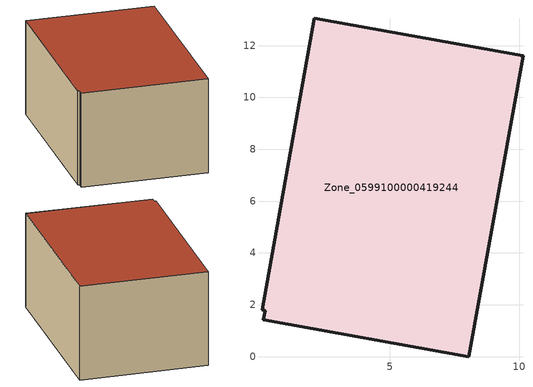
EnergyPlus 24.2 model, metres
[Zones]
Zone_0599100000419244
 floor ground (C_G): 0.18,1.77 0.06,1.8 2.08,13.05 10.14,11.6 8.05,0 0.12,1.42 z0
 wall outside (C_F): 8.05,0 10.14,11.6 2.08,13.05 0.06,1.8 0.18,1.77 0.12,1.42 8.05,0 z0:6.22
 roof outside (C_R): 0.18,1.77 0.12,1.42 8.05,0 10.14,11.6 2.08,13.05 0.06,1.8 z6.22
[BUILDING]
Pand.0599100000419244: North Axis=0; Terrain=City; Loads Convergence Tolerance Value=0.04; Temperature Convergence Tolerance Value=0.4; Solar Distribution=FullExterior; Maximum Number of Warmup Days=25; Minimum Number of Warmup Days=1
[Site:Location]
Rotterdam.The.Hague.AP_ZH_NLD Design_Conditions: Latitude=51.96; Longitude=4.45; Time Zone=1; Elevation=-4.5
[SITE:GROUNDTEMPERATURE:BUILDINGSURFACE]
18, 18, 18, 18, 18, 18, 18, 18, 18, 18, 18, 18
[MATERIAL] Thermal Absorptance=0.9; Solar Absorptance=0.7; Visible Absorptance=0.7
Name | Roughness | Thickness | Conductivity | Density | Specific Heat
G.D.1992-2005 | MediumSmooth | 0.15 | 0.06 | 540 | 1210
F.D.1992-2005 | Rough | 0.3 | 0.12 | 1920 | 840
R.D.1992-2005 | MediumRough | 0.2 | 0.08 | 1500 | 1000
[CONSTRUCTION]
C_G: G.D.1992-2005
C_F: F.D.1992-2005
C_R: R.D.1992-2005
[ZONE]
Zone_0599100000419244: Type=1; Multiplier=1; Ceiling Height=Autocalculate; Volume=Autocalculate; Floor Area=autocalculate; Part of Total Floor Area=Yes
[ZONEINFILTRATION:DESIGNFLOWRATE]
Infil_Zone_0599100000419244: Zone or ZoneList or Space or SpaceList=Zone_0599100000419244; Schedule=AlwaysOn; Design Flow Rate Calculation Method=Flow/Area; Flow Rate per Floor Area=0.0021; Constant Term Coefficient=1; Temperature Term Coefficient=0; Velocity Term Coefficient=0; Velocity Squared Term Coefficient=0
[HVACTEMPLATE:ZONE:IDEALLOADSAIRSYSTEM]
Zone_0599100000419244: Maximum Heating Supply Air Temperature=50; Minimum Cooling Supply Air Temperature=13; Maximum Heating Supply Air Humidity Ratio=0.0156; Minimum Cooling Supply Air Humidity Ratio=0.0077; Heating Limit=NoLimit; Cooling Limit=NoLimit; Dehumidification Control Type=ConstantSensibleHeatRatio; Cooling Sensible Heat Ratio=0.7; Dehumidification Setpoint=60; Humidification Control Type=None; Humidification Setpoint=30; Outdoor Air Method=None; Outdoor Air Flow Rate per Person=0.00944; Outdoor Air Flow Rate per Zone Floor Area=0; Outdoor Air Flow Rate per Zone=0; Demand Controlled Ventilation Type=None; Outdoor Air Economizer Type=NoEconomizer; Heat Recovery Type=None; Sensible Heat Recovery Effectiveness=0.7; Latent Heat Recovery Effectiveness=0.65
[ZONECONTROL:THERMOSTAT]
ThermostatControl_Zone_0599100000419244: Zone or ZoneList=Zone_0599100000419244; Control Type Schedule=DualSetpointControlType; Control 1=Thermostat_Zone_0599100000419244; Temperature Difference Between Cutout And Setpoint=0
[THERMOSTATSETPOINT:DUALSETPOINT]
Thermostat_Zone_0599100000419244: Heating Setpoint Temperature Schedule=HeatingSetpoint_Zone_0599100000419244; Cooling Setpoint Temperature Schedule=CoolingSetpoint_Zone_0599100000419244
[SCHEDULE:COMPACT]
HeatingSetpoint_Zone_0599100000419244: Through: 12/31, For: AllDays, Until: 24:00, 21
CoolingSetpoint_Zone_0599100000419244: Through: 12/31, For: AllDays, Until: 24:00, 24
DualSetpointControlType: Through: 12/31, For: AllDays, Until: 24:00, 4
AlwaysOn: Through: 12/31, For: AllDays, Until: 24:00, 1
